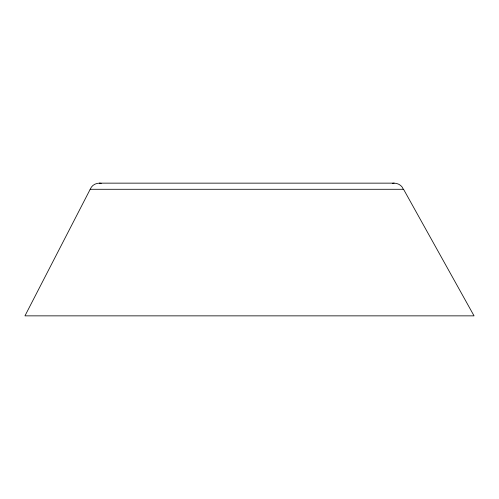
<?xml version="1.0" encoding="UTF-8"?>
<svg xmlns="http://www.w3.org/2000/svg" width="499" height="499" viewBox="0 0 499 499"><rect width="100%" height="100%" fill="white"/><g stroke="black" fill="none" stroke-linecap="round" stroke-linejoin="round"><path stroke-width="0.75" d="M90.269 189.289C91.529 185.46 95.509 183.17 99.42 183.145L394.141 183.145C398.052 183.17 402.038 185.46 403.298 189.289M392.301 183.358L394.141 183.145M99.42 183.145L101.26 183.358M90.2 189.289L24.95 315.855L474.05 315.855L403.56 189.289L90.2 189.289"/></g></svg>
